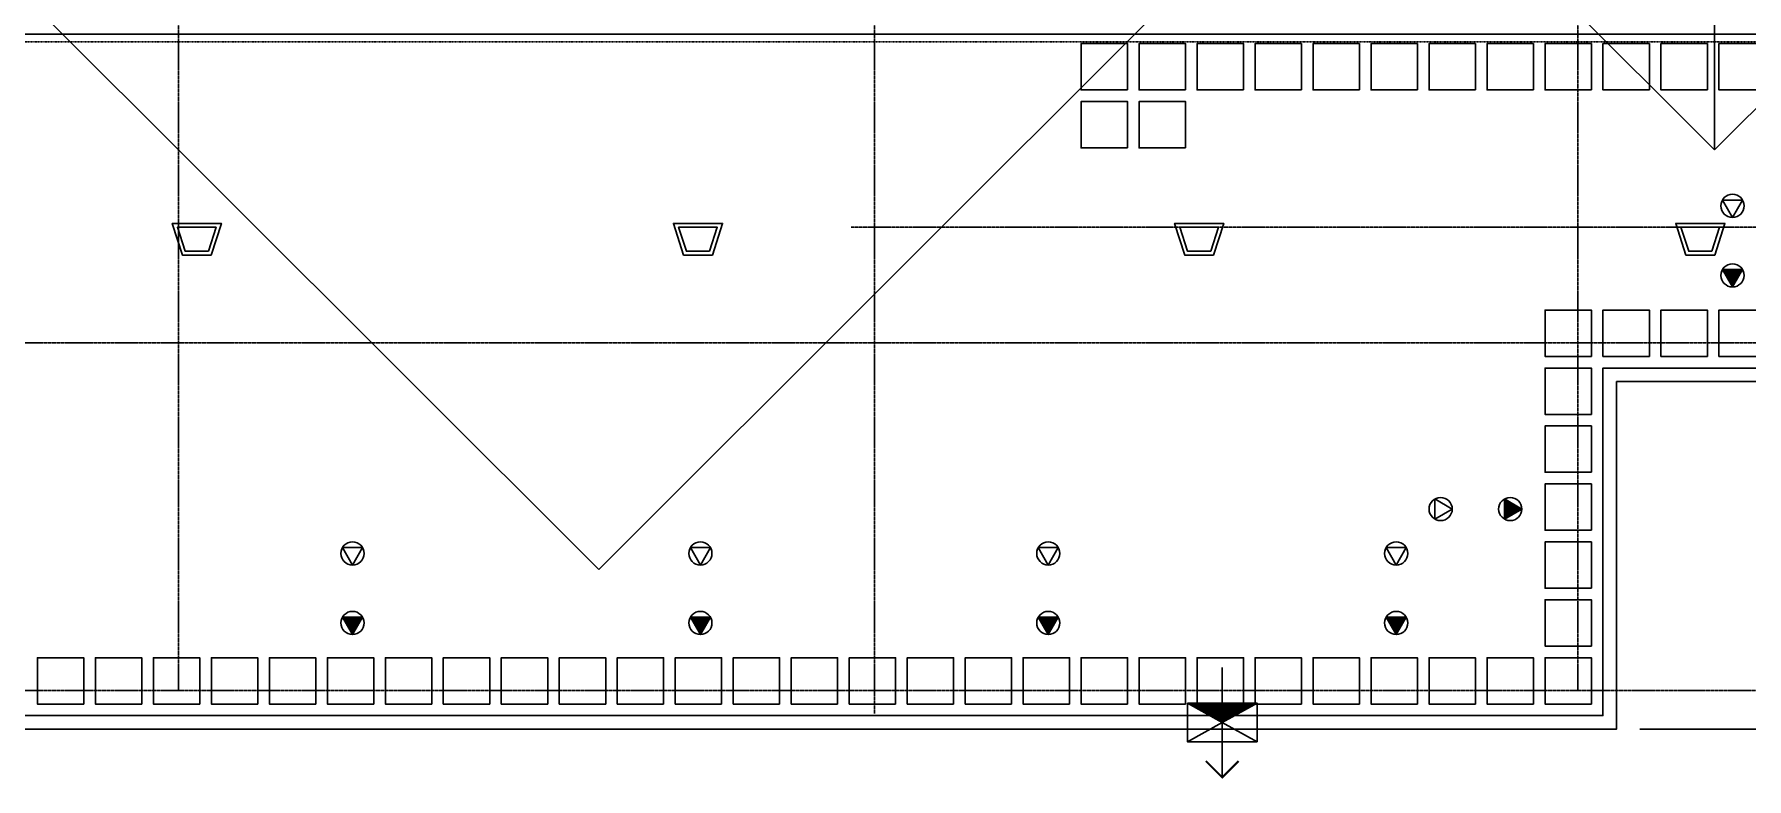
# Model space of a CAD drawing. Header units: inches. Extents: x 2704 to 6134, y 5265 to 7121.
# Drawn here: x 4524 to 5410, y 5284 to 5670 of the extents above; entities that cross this region are included whole.
import ezdxf

# ---------------------------------------------------------------- set-up
doc = ezdxf.new("R2010")
doc.units = ezdxf.units.IN
doc.header["$MEASUREMENT"] = 0
doc.header["$PDMODE"] = 34
doc.header["$PDSIZE"] = -5
doc.linetypes.add('CENTER2', pattern=[1.125, 0.75, -0.125, 0.125, -0.125])
doc.linetypes.add('HIDDEN2', pattern=[0.1875, 0.125, -0.0625])
doc.layers.get('0').update_dxf_attribs({"linetype": 'CONTINUOUS'})
doc.layers.get('DEFPOINTS').update_dxf_attribs({"linetype": 'CONTINUOUS'})
for name, color, linetype in [('A_0_BLDGRD', 66, 'CENTER2'), ('A_0_DIMGRD', 9, 'CENTER2'), ('A_0_DIMTXT_MAIN', 4, 'CONTINUOUS'), ('A_9_CW_COPING', 2, 'CONTINUOUS'), ('A_9_SCREEN WALL', 32, 'CONTINUOUS'), ('A_MS_DRAINS', 7, 'CONTINUOUS'), ('A_MS_HATCH', 6, 'CONTINUOUS'), ('A_MS_LIGHT', 3, 'CONTINUOUS'), ('A_MS_PAVERS', 1, 'CONTINUOUS'), ('A_MS_SLOPE_H', 3, 'CONTINUOUS'), ('A_MS_SLOPE_V', 1, 'CONTINUOUS')]:
    doc.layers.add(name, color=color, linetype=linetype)
doc.styles.add('ARCHITXT', font='architxt.shx')
doc.dimstyles.new('TICK', dxfattribs={"dimscale": 96, "dimtxt": 0.09375, "dimasz": 0.09375, "dimexe": 0.125, "dimexo": 0.125, "dimgap": 0.0625, "dimtad": 1, "dimdec": 6, "dimzin": 3, "dimdsep": 46, "dimlunit": 4, "dimtxsty": 'ARCHITXT', "dimblk1": 'ARCHTICK', "dimblk2": 'ARCHTICK', "dimsah": 1, "dimcen": 0, "dimdle": 0.125, "dimclrd": 256, "dimclre": 256, "dimclrt": 256, "dimadec": 0, "dimazin": 0, "dimtfac": 1, "dimtdec": 6, "dimtmove": 2, "dimatfit": 3, "dimldrblk": 'ARCHTICK', "dimfxl": 1, "dimfrac": 2, "dimtolj": 1, "dimtzin": 3, "dimarcsym": 0})

# ---------------------------------------------------------------- blocks, each defined once
blk = doc.blocks.new('_ARCHTICK')
at = {"color": 0, "linetype": 'ByBlock', "const_width": 0.15}
blk.add_lwpolyline([(-0.5, -0.5), (0.5, 0.5)], dxfattribs=at)
blk = doc.blocks.new('*D28')
at = {"layer": 'A_0_DIMTXT_MAIN', "lineweight": -2, "transparency": 16777216}
for p, q in [((6063, 6702), (6063, 5298)), ((5715, 6690), (6075, 6690)), ((5355, 5310), (6075, 5310))]:
    blk.add_line(p, q, dxfattribs=at)
at = {"layer": 'DEFPOINTS', "color": 0, "transparency": 16777216}
for p in [(5703, 6690), (5343, 5310), (6063, 5310)]:
    blk.add_point(p, dxfattribs=at)
at = {"layer": 'A_0_DIMTXT_MAIN', "lineweight": -2, "transparency": 16777216, "xscale": 9, "yscale": 9, "zscale": 9}
for p, rotation in [((6063, 6690), 90), ((6063, 5310), 270)]:
    blk.add_blockref('_ARCHTICK', p, dxfattribs=dict(at, rotation=rotation))
at = {"layer": 'A_0_DIMTXT_MAIN', "transparency": 16777216, "insert": (6051.64, 6000), "char_height": 9, "attachment_point": 5, "rotation": 90, "style": 'ARCHITXT'}
blk.add_mtext('\\A1;115\'-0"', dxfattribs=at)
blk = doc.blocks.new('SD-6X24')
at = {"layer": 'A_MS_HATCH'}
h = blk.add_hatch(dxfattribs=at)
h.set_pattern_fill('ANSI37', color=256, scale=4, angle=270, style=0)
h.set_pattern_definition([(315, (-6969.3838, -6302.17434), (0.35355339, 0.35355339), []), (45, (-6969.3838, -6302.17434), (-0.35355339, 0.35355339), [])])
h.paths.add_polyline_path([(-18, -10), (0, 0), (18, -10)])
at = {"layer": 'A_MS_DRAINS'}
for p, q in [((0, 28.49), (0, -28.49)), ((-18, 10), (0, 0)), ((0, 0), (18, 10))]:
    blk.add_line(p, q, dxfattribs=at)
at = {"layer": 'A_MS_DRAINS', "const_width": 1}
blk.add_lwpolyline([(-8.49, 20), (0, 28.49), (8.49, 20)], dxfattribs=at)
at = {"layer": 'A_MS_DRAINS'}
for points in [[(-18, -10), (18, -10), (18, 10), (-18, 10)], [(-18, -10), (0, 0), (18, -10)]]:
    blk.add_lwpolyline(points, close=True, dxfattribs=at)

msp = doc.modelspace()

# ---------------------------------------------------------------- hatches: boundary and pattern name
at = {"layer": 'A_MS_HATCH'}
h = msp.add_hatch(dxfattribs=at)
h.set_pattern_fill('ANSI37', color=9, scale=4, angle=270, style=0)
h.set_pattern_definition([(225, (324.64896, 12131.13416), (-0.35355339, 0.35355339), []), (135, (324.64896, 12131.13416), (0.35355339, 0.35355339), [])])
h.paths.add_polyline_path([(5408.1961524, 5548), (5403, 5539), (5397.8038476, 5548)])
h = msp.add_hatch(dxfattribs=at)
h.set_pattern_fill('ANSI37', color=9, scale=4, angle=180, style=0)
h.set_pattern_definition([(315, (-1298.13416, 345.64896), (-0.35355339, -0.35355339), []), (225, (-1298.13416, 345.64896), (-0.35355339, 0.35355339), [])])
h.paths.add_polyline_path([(5285, 5429.1961524), (5294, 5424), (5285, 5418.8038476)])
h = msp.add_hatch(dxfattribs=at)
h.set_pattern_fill('ANSI37', color=9, scale=4, angle=90, style=0)
h.set_pattern_definition([(315, (9767.35104, 11951.13416), (0.35355339, 0.35355339), []), (45, (9767.35104, 11951.13416), (-0.35355339, 0.35355339), [])])
h.paths.add_polyline_path([(4683.8038476, 5368), (4689, 5359), (4694.1961524, 5368)])
h = msp.add_hatch(dxfattribs=at)
h.set_pattern_fill('ANSI37', color=9, scale=4, angle=90, style=0)
h.set_pattern_definition([(315, (9947.35104, 11951.13416), (0.35355339, 0.35355339), []), (45, (9947.35104, 11951.13416), (-0.35355339, 0.35355339), [])])
h.paths.add_polyline_path([(4863.8038476, 5368), (4869, 5359), (4874.1961524, 5368)])
h = msp.add_hatch(dxfattribs=at)
h.set_pattern_fill('ANSI37', color=9, scale=4, angle=90, style=0)
h.set_pattern_definition([(315, (10127.35104, 11951.13416), (0.35355339, 0.35355339), []), (45, (10127.35104, 11951.13416), (-0.35355339, 0.35355339), [])])
h.paths.add_polyline_path([(5043.8038476, 5368), (5049, 5359), (5054.1961524, 5368)])
h = msp.add_hatch(dxfattribs=at)
h.set_pattern_fill('ANSI37', color=9, scale=4, angle=90, style=0)
h.set_pattern_definition([(315, (10307.35104, 11951.13416), (0.35355339, 0.35355339), []), (45, (10307.35104, 11951.13416), (-0.35355339, 0.35355339), [])])
h.paths.add_polyline_path([(5223.8038476, 5368), (5229, 5359), (5234.1961524, 5368)])

# ---------------------------------------------------------------- linework, layer by layer
at = {"layer": 'A_0_BLDGRD'}
for p, q in [((4599, 6670), (4599, 5330)), ((4959, 6670), (4959, 5318)), ((5323, 6670), (5323, 5330)), ((5503, 5570), (4947, 5570)), ((5503, 5510), (3155, 5510)), ((5323, 5330), (3155, 5330))]:
    msp.add_line(p, q, dxfattribs=at)
at = {"layer": 'A_0_DIMGRD'}
msp.add_line((5323, 5330), (6099, 5330), dxfattribs=at)
at = {"layer": 'A_9_CW_COPING'}
for points in [[(5523, 5674.5), (5523, 5490), (5343, 5490), (5343, 5310), (3495, 5310), (3495, 5490), (3135, 5490), (3135, 6510), (3495, 6510), (3495, 6690), (5343, 6690), (5343, 6510), (5523, 6510), (5523, 6325.5)], [(5516, 5674.5), (5516, 5497), (5336, 5497), (5336, 5317), (3502, 5317), (3502, 5497), (3142, 5497), (3142, 6503), (3502, 6503), (3502, 6683), (5336, 6683), (5336, 6503), (5516, 6503), (5516, 6325.5)]]:
    msp.add_lwpolyline(points, dxfattribs=at)
at = {"layer": 'A_9_SCREEN WALL', "linetype": 'HIDDEN2'}
msp.add_line((5711.125, 5665.875), (4218.875, 5665.875), dxfattribs=at)
at = {"layer": 'A_9_SCREEN WALL'}
msp.add_line((5707.125, 5669.875), (4222.875, 5669.875), dxfattribs=at)
at = {"layer": 'A_MS_DRAINS', "color": 3}
for points in [[(5397.8038476, 5584), (5403, 5575), (5408.1961524, 5584)], [(5408.1961524, 5548), (5403, 5539), (5397.8038476, 5548)], [(5249, 5418.8038476), (5258, 5424), (5249, 5429.1961524)], [(5285, 5429.1961524), (5294, 5424), (5285, 5418.8038476)], [(4683.8038476, 5404), (4689, 5395), (4694.1961524, 5404)], [(4863.8038476, 5404), (4869, 5395), (4874.1961524, 5404)], [(5043.8038476, 5404), (5049, 5395), (5054.1961524, 5404)], [(5223.8038476, 5404), (5229, 5395), (5234.1961524, 5404)], [(4683.8038476, 5368), (4689, 5359), (4694.1961524, 5368)], [(4863.8038476, 5368), (4869, 5359), (4874.1961524, 5368)], [(5043.8038476, 5368), (5049, 5359), (5054.1961524, 5368)], [(5223.8038476, 5368), (5229, 5359), (5234.1961524, 5368)]]:
    msp.add_lwpolyline(points, close=True, dxfattribs=at)
for centre in [(5403, 5581), (5403, 5545), (5252, 5424), (5288, 5424), (4689, 5401), (4869, 5401), (5049, 5401), (5229, 5401), (4689, 5365), (4869, 5365), (5049, 5365), (5229, 5365)]:
    msp.add_circle(centre, 6, dxfattribs=at)
at = {"layer": 'A_MS_LIGHT'}
for points in [[(4615.9074254, 5555.5123318), (4600.9925746, 5555.5123318), (4595.7054341, 5571.9429867), (4621.1945659, 5571.9429867)], [(4614.45, 5557.5123318), (4614.45, 5557.5123318), (4602.45, 5557.5123318), (4598.45, 5569.9429867), (4618.45, 5569.9429867), (4614.45, 5557.5123318)], [(4875.2074254, 5555.5123318), (4860.2925746, 5555.5123318), (4855.0054341, 5571.9429867), (4880.4945659, 5571.9429867)], [(4873.75, 5557.5123318), (4873.75, 5557.5123318), (4861.75, 5557.5123318), (4857.75, 5569.9429867), (4877.75, 5569.9429867), (4873.75, 5557.5123318)], [(5134.5074254, 5555.5123318), (5119.5925746, 5555.5123318), (5114.3054341, 5571.9429867), (5139.7945659, 5571.9429867)], [(5133.05, 5557.5123318), (5133.05, 5557.5123318), (5121.05, 5557.5123318), (5117.05, 5569.9429867), (5137.05, 5569.9429867), (5133.05, 5557.5123318)], [(5393.8074254, 5555.5123318), (5378.8925746, 5555.5123318), (5373.6054341, 5571.9429867), (5399.0945659, 5571.9429867)], [(5392.35, 5557.5123318), (5392.35, 5557.5123318), (5380.35, 5557.5123318), (5376.35, 5569.9429867), (5396.35, 5569.9429867), (5392.35, 5557.5123318)]]:
    msp.add_lwpolyline(points, close=True, dxfattribs=at)
at = {"layer": 'A_MS_PAVERS'}
for points in [[(5090, 5641), (5066, 5641), (5066, 5665), (5090, 5665)], [(5120, 5641), (5096, 5641), (5096, 5665), (5120, 5665)], [(5150, 5641), (5126, 5641), (5126, 5665), (5150, 5665)], [(5180, 5641), (5156, 5641), (5156, 5665), (5180, 5665)], [(5210, 5641), (5186, 5641), (5186, 5665), (5210, 5665)], [(5240, 5641), (5216, 5641), (5216, 5665), (5240, 5665)], [(5270, 5641), (5246, 5641), (5246, 5665), (5270, 5665)], [(5300, 5641), (5276, 5641), (5276, 5665), (5300, 5665)], [(5330, 5641), (5306, 5641), (5306, 5665), (5330, 5665)], [(5360, 5641), (5336, 5641), (5336, 5665), (5360, 5665)], [(5390, 5641), (5366, 5641), (5366, 5665), (5390, 5665)], [(5420, 5641), (5396, 5641), (5396, 5665), (5420, 5665)], [(5090, 5611), (5066, 5611), (5066, 5635), (5090, 5635)], [(5120, 5611), (5096, 5611), (5096, 5635), (5120, 5635)], [(5330, 5503), (5306, 5503), (5306, 5527), (5330, 5527)], [(5360, 5503), (5360, 5527), (5336, 5527), (5336, 5503)], [(5390, 5503), (5390, 5527), (5366, 5527), (5366, 5503)], [(5420, 5503), (5420, 5527), (5396, 5527), (5396, 5503)], [(5330, 5473), (5306, 5473), (5306, 5497), (5330, 5497)], [(5330, 5443), (5306, 5443), (5306, 5467), (5330, 5467)], [(5330, 5413), (5306, 5413), (5306, 5437), (5330, 5437)], [(5330, 5383), (5306, 5383), (5306, 5407), (5330, 5407)], [(5330, 5353), (5306, 5353), (5306, 5377), (5330, 5377)], [(4550, 5323), (4550, 5347), (4526, 5347), (4526, 5323)], [(4580, 5323), (4580, 5347), (4556, 5347), (4556, 5323)], [(4610, 5323), (4610, 5347), (4586, 5347), (4586, 5323)], [(4640, 5323), (4640, 5347), (4616, 5347), (4616, 5323)], [(4670, 5323), (4670, 5347), (4646, 5347), (4646, 5323)], [(4700, 5323), (4700, 5347), (4676, 5347), (4676, 5323)], [(4730, 5323), (4730, 5347), (4706, 5347), (4706, 5323)], [(4760, 5323), (4760, 5347), (4736, 5347), (4736, 5323)], [(4790, 5323), (4790, 5347), (4766, 5347), (4766, 5323)], [(4820, 5323), (4820, 5347), (4796, 5347), (4796, 5323)], [(4850, 5323), (4850, 5347), (4826, 5347), (4826, 5323)], [(4880, 5323), (4880, 5347), (4856, 5347), (4856, 5323)], [(4910, 5323), (4910, 5347), (4886, 5347), (4886, 5323)], [(4940, 5323), (4940, 5347), (4916, 5347), (4916, 5323)], [(4970, 5323), (4970, 5347), (4946, 5347), (4946, 5323)], [(5000, 5323), (5000, 5347), (4976, 5347), (4976, 5323)], [(5030, 5323), (5030, 5347), (5006, 5347), (5006, 5323)], [(5060, 5323), (5060, 5347), (5036, 5347), (5036, 5323)], [(5090, 5323), (5090, 5347), (5066, 5347), (5066, 5323)], [(5120, 5323), (5120, 5347), (5096, 5347), (5096, 5323)], [(5150, 5323), (5150, 5347), (5126, 5347), (5126, 5323)], [(5180, 5323), (5180, 5347), (5156, 5347), (5156, 5323)], [(5210, 5323), (5210, 5347), (5186, 5347), (5186, 5323)], [(5240, 5323), (5240, 5347), (5216, 5347), (5216, 5323)], [(5270, 5323), (5270, 5347), (5246, 5347), (5246, 5323)], [(5300, 5323), (5300, 5347), (5276, 5347), (5276, 5323)], [(5330, 5323), (5306, 5323), (5306, 5347), (5330, 5347)]]:
    msp.add_lwpolyline(points, close=True, dxfattribs=at)
at = {"layer": 'A_MS_SLOPE_H'}
msp.add_line((5393.75, 5610), (5393.75, 5970), dxfattribs=at)
at = {"layer": 'A_MS_SLOPE_V'}
for p, q in [((4816.375, 5392.625), (4437, 5772)), ((4816.375, 5392.625), (5195.75, 5772)), ((5393.75, 5610), (5231.75, 5772)), ((5555.75, 5772), (5393.75, 5610))]:
    msp.add_line(p, q, dxfattribs=at)

# ---------------------------------------------------------------- block references
at = {"xscale": -1, "rotation": 180}
msp.add_blockref('SD-6X24', (5139, 5313.5), dxfattribs=at)

# ---------------------------------------------------------------- dimensions: what is measured, and where the dimension line sits
at = {"layer": 'A_0_DIMTXT_MAIN'}
dim = msp.add_linear_dim(base=(6063, 5310), p1=(5703, 6690), p2=(5343, 5310), angle=270, dimstyle='TICK', dxfattribs=at)
dim.commit()
dim.dimension.update_dxf_attribs({"geometry": '*D28', "text_midpoint": (6051.6428571429, 6000)})

doc.saveas('drawing.dxf')
